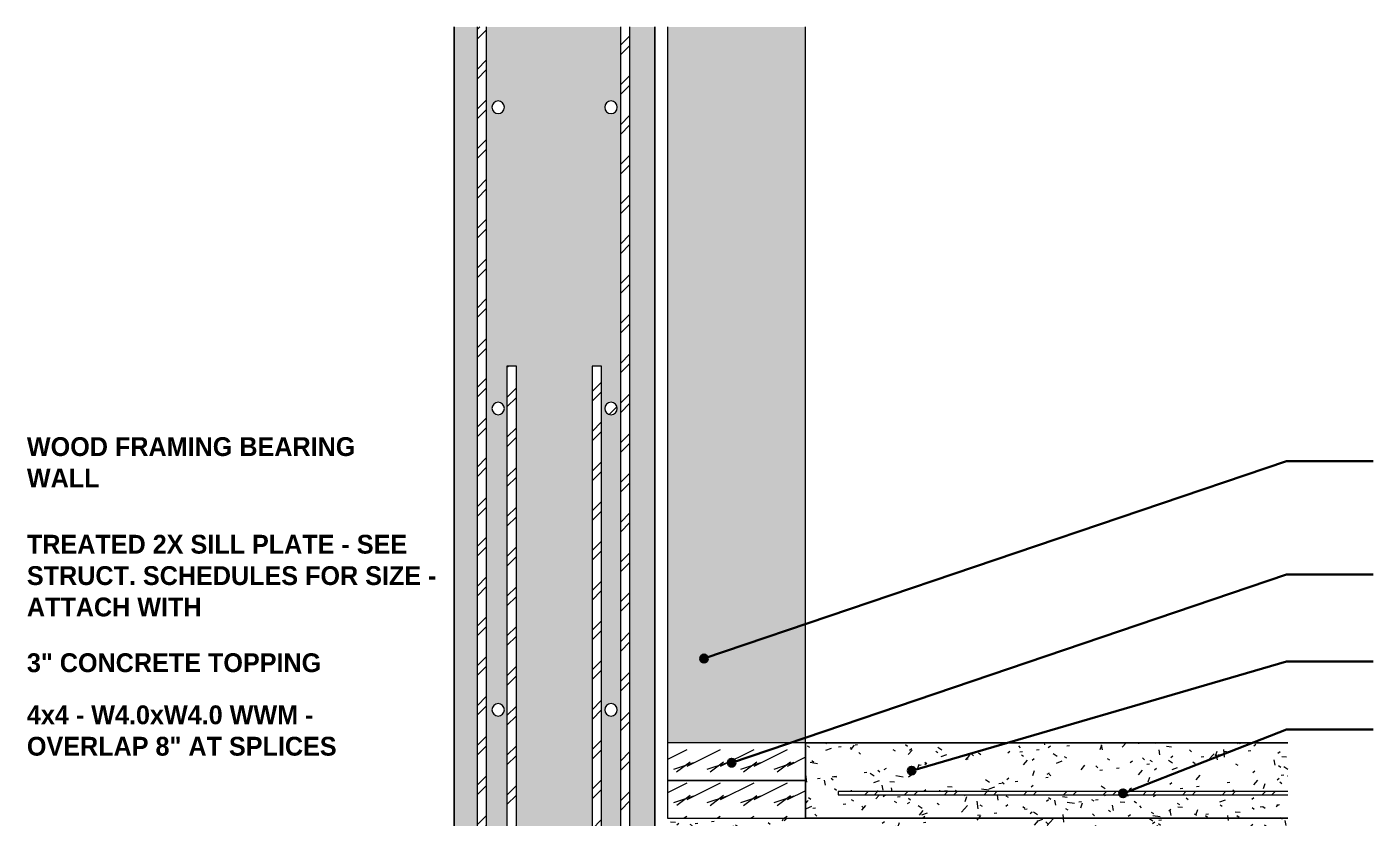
# Model space of a CAD drawing. Header units: inches. Extents: x 16427 to 16619, y -152 to -15.
# Drawn here: x 16534.6 to 16588.3, y -46.1 to -14.6 of the extents above; entities that cross this region are included whole.
import ezdxf

# ---------------------------------------------------------------- set-up
doc = ezdxf.new("R2010")
doc.units = ezdxf.units.IN
doc.header["$MEASUREMENT"] = 0
for name, color, linetype, lineweight in [('A-ANNO-IDEN', 131, 'Continuous', 30), ('A-WALL', 113, 'Continuous', 18), ('A-WALL-PATT', 111, 'Continuous', 18)]:
    doc.layers.add(name, color=color, linetype=linetype, lineweight=lineweight)
doc.styles.add('Century Gothic_B', font='', dxfattribs={"height": 0.75})
doc.styles.get('Century Gothic_B').set_extended_font_data('Century Gothic', bold=True)
pattern_1 = [(50, (2079.869, -114.959), (2.29529108, -0.20022947), [0.24, -2.64]), (355, (2079.869, -114.959), (-0.44391855, 2.40684884), [0.192, -2.112]), (100.451, (2080.061, -114.976), (1.85147686, 2.206452), [0.204, -2.244]), (46.184, (2079.869, -114.319), (3.41498314, -0.5298822), [0.36, -3.96]), (96.636, (2080.154, -114.363), (2.9907744, 3.1175039), [0.306, -3.365]), (351.184, (2079.869, -114.319), (2.9911175, 3.1174062), [0.288, -3.168]), (21, (2080.189, -114.479), (1.91043364, -1.28790384), [0.24, -2.64]), (326, (2080.189, -114.479), (0.77860356, 2.3202934), [0.192, -2.112]), (71.451, (2080.349, -114.586), (2.6890473, 1.0321926), [0.204, -2.244]), (37.5, (2079.869, -114.959), (0.038893785, 1.064692103), [0.106, -1.981, 0.106, -2.038, -2.12]), (37.5, (2079.869, -114.959), (0.038893785, 1.064692103), [-4.23, 0.106, -2.014]), (7.5, (2079.869, -114.959), (0.84152303, 1.26163425), [0.106, -1.117, 0.106, -1.933, -0.808]), (7.5, (2079.869, -114.959), (0.84152303, 1.26163425), [-3.261, 0.106, -0.702]), (327.5, (2079.156, -114.959), (1.707841713, -0.07187965), [0.106, -0.694, 0.106, -2.39, -3.312]), (327.5, (2079.156, -114.959), (1.707841713, -0.07187965), [-3.296, 0.106, -3.206]), (317.5, (2078.836, -114.959), (1.86586297, 0.32069512), [0.106, -0.934, 0.106, -1.552, -2.352]), (317.5, (2078.836, -114.959), (1.86586297, 0.32069512), [-2.698, 0.106, -2.246])]
pattern_2 = [(216.87, (2080.402, -113.626), (3.998595239, 2.665207143), [0.666, -5.998]), (206.565, (2081.202, -114.026), (-1.332697705, -1.332695324), [1.49, -1.49]), (198.435, (2081.202, -114.693), (-2.66548265, -1.332269959), [0.843, -3.372])]
pattern_3 = [(45, (2079.869, -114.959), (-0.791959595, 0.791959595), []), (45, (2079.869, -113.759), (-0.791959595, 0.791959595), [])]

# ---------------------------------------------------------------- blocks, each defined once
blk = doc.blocks.new('Generic Models 274 - Generic Models 1-1963610-DETAIL - HOLLOWCORE SLAB - RC WAL CONNECTION SIDE')
at = {"layer": 'A-WALL-PATT', "lineweight": 9}
h = blk.add_hatch(dxfattribs=at)
h.set_pattern_fill('FP_6', color=8, style=0, pattern_type=2)
h.set_pattern_definition(pattern_1)
h.paths.add_polyline_path([(16532.015, -46.125), (16550.747, -46.125), (16550.747, -45.196), (16532.817, -45.196), (16532.817, -45.071), (16550.747, -45.071), (16550.747, -43.125), (16531.518, -43.125), (16531.518, -46.125), (16531.967, -46.125)], flags=0)
at = {"layer": 'A-WALL', "lineweight": 9}
for p, q in [((16531.518, -43.125), (16550.747, -43.125)), ((16531.518, -46.125), (16531.518, -43.125)), ((16531.518, -43.125), (16531.518, -46.125)), ((16550.747, -43.125), (16531.518, -43.125)), ((16550.747, -46.125), (16531.518, -46.125)), ((16531.518, -46.125), (16550.747, -46.125))]:
    blk.add_line(p, q, dxfattribs=at)
blk = doc.blocks.new('Generic Models 275 - Generic Models 1-1963621-DETAIL - HOLLOWCORE SLAB - RC WAL CONNECTION SIDE')
at = {"layer": 'A-WALL-PATT', "lineweight": 9}
h = blk.add_hatch(dxfattribs=at)
h.set_pattern_fill('FP_7', color=8, style=0, pattern_type=2)
h.set_pattern_definition(pattern_2)
h.paths.add_polyline_path([(16531.518, -46.125), (16531.518, -44.625), (16526.018, -44.625), (16526.018, -46.125)], flags=0)
at = {"layer": 'A-WALL', "lineweight": 9}
for p, q in [((16531.518, -44.625), (16526.018, -44.625)), ((16526.018, -44.625), (16526.018, -46.125)), ((16531.518, -46.125), (16531.518, -44.625)), ((16526.018, -46.125), (16531.518, -46.125))]:
    blk.add_line(p, q, dxfattribs=at)
blk = doc.blocks.new('Generic Models 276 - Generic Models 1-1963635-DETAIL - HOLLOWCORE SLAB - RC WAL CONNECTION SIDE')
at = {"layer": 'A-WALL', "lineweight": 9}
blk.add_hatch(color=256, dxfattribs=at).paths.add_polyline_path([(16526.018, -43.125), (16531.518, -43.125), (16531.518, -14.615), (16526.018, -14.615), (16526.018, -42.75)], flags=0)
for p, q in [((16526.018, -14.615), (16526.018, -43.125)), ((16531.518, -43.125), (16531.518, -14.615))]:
    blk.add_line(p, q, dxfattribs=at)
blk = doc.blocks.new('Generic Models 277 - Generic Models 1-1963648-DETAIL - HOLLOWCORE SLAB - RC WAL CONNECTION SIDE')
at = {"layer": 'A-WALL-PATT', "lineweight": 9}
h = blk.add_hatch(dxfattribs=at)
h.set_pattern_fill('FP_8', color=8, style=0, pattern_type=2)
h.set_pattern_definition(pattern_3)
h.paths.add_polyline_path([(16532.817, -45.196), (16550.747, -45.196), (16550.747, -45.071), (16532.817, -45.071)], flags=0)
at = {"layer": 'A-WALL', "lineweight": 9}
for p, q in [((16550.747, -45.071), (16532.817, -45.071)), ((16532.817, -45.071), (16532.817, -45.196)), ((16532.817, -45.196), (16550.747, -45.196))]:
    blk.add_line(p, q, dxfattribs=at)
blk = doc.blocks.new('Generic Models 285 - Generic Models 1-1963764-DETAIL - HOLLOWCORE SLAB - RC WAL CONNECTION SIDE')
at = {"layer": 'A-WALL-PATT', "lineweight": 9}
h = blk.add_hatch(dxfattribs=at)
h.set_pattern_fill('FP_7', color=8, style=0, pattern_type=2)
h.set_pattern_definition(pattern_2)
h.paths.add_polyline_path([(16531.518, -44.625), (16531.518, -43.125), (16526.018, -43.125), (16526.018, -44.625)], flags=0)
at = {"layer": 'A-WALL', "lineweight": 9}
for p, q in [((16531.518, -43.125), (16526.018, -43.125)), ((16526.018, -43.125), (16526.018, -44.625)), ((16531.518, -44.625), (16531.518, -43.125)), ((16526.018, -44.625), (16531.518, -44.625))]:
    blk.add_line(p, q, dxfattribs=at)
blk = doc.blocks.new('Dowel19 - Dowel-1964209-DETAIL - HOLLOWCORE SLAB - RC WAL CONNECTION SIDE')
at = {"layer": 'A-WALL-PATT', "lineweight": 9}
h = blk.add_hatch(dxfattribs=at)
h.set_pattern_fill('FP_6', color=8, style=0, pattern_type=2)
h.set_pattern_definition(pattern_1)
h.paths.add_polyline_path([(16526.018, -58.125), (16550.747, -58.125), (16550.747, -55.875), (16526.018, -55.875), (16526.018, -56.818)], flags=0)
h.paths.add_polyline_path([(16526.018, -48.375), (16550.747, -48.375), (16550.747, -46.125), (16526.018, -46.125), (16526.018, -47.44)], flags=0)
blk = doc.blocks.new('Generic Models 278 - Generic Models 1-1977748-DETAIL - HOLLOWCORE SLAB - RC WAL CONNECTION SIDE')
at = {"layer": 'A-WALL-PATT', "lineweight": 9}
h = blk.add_hatch(dxfattribs=at)
h.set_pattern_fill('FP_8', color=8, style=0, pattern_type=2)
h.set_pattern_definition(pattern_3)
h.paths.add_polyline_path([(16518.427, -58.625), (16518.802, -58.625), (16518.802, -14.615), (16518.427, -14.615), (16518.427, -52.129)], flags=0)
at = {"layer": 'A-WALL', "lineweight": 9}
for p, q in [((16518.427, -14.615), (16518.427, -58.625)), ((16518.802, -58.625), (16518.802, -14.615)), ((16518.427, -58.625), (16518.802, -58.625))]:
    blk.add_line(p, q, dxfattribs=at)
blk = doc.blocks.new('Generic Models 279 - Generic Models 1-1977760-DETAIL - HOLLOWCORE SLAB - RC WAL CONNECTION SIDE')
at = {"layer": 'A-WALL-PATT', "lineweight": 9}
h = blk.add_hatch(dxfattribs=at)
h.set_pattern_fill('FP_8', color=8, style=0, pattern_type=2)
h.set_pattern_definition(pattern_3)
h.paths.add_polyline_path([(16519.268, -42.064), (16519.393, -42.031), (16519.484, -41.939), (16519.518, -41.814), (16519.484, -41.689), (16519.393, -41.598), (16519.268, -41.564), (16519.143, -41.598), (16519.051, -41.689), (16519.018, -41.814), (16519.051, -41.939), (16519.143, -42.031)], flags=0)
at = {"layer": 'A-WALL', "lineweight": 9}
for start, end in [(0, 180), (180, 0)]:
    blk.add_arc((16519.268, -41.814), 0.25, start, end, dxfattribs=at)
blk = doc.blocks.new('Generic Models 281 - Generic Models 1-1977780-DETAIL - HOLLOWCORE SLAB - RC WAL CONNECTION SIDE')
at = {"layer": 'A-WALL', "lineweight": 9}
for start, end in [(0, 180), (180, 0)]:
    blk.add_arc((16519.268, -29.814), 0.25, start, end, dxfattribs=at)
blk = doc.blocks.new('Generic Models 282 - Generic Models 1-1977790-DETAIL - HOLLOWCORE SLAB - RC WAL CONNECTION SIDE')
at = {"layer": 'A-WALL-PATT', "lineweight": 9}
h = blk.add_hatch(dxfattribs=at)
h.set_pattern_fill('FP_8', color=8, style=0, pattern_type=2)
h.set_pattern_definition(pattern_3)
h.paths.add_polyline_path([(16519.268, -18.064), (16519.393, -18.031), (16519.484, -17.939), (16519.518, -17.814), (16519.484, -17.689), (16519.393, -17.598), (16519.268, -17.564), (16519.143, -17.598), (16519.051, -17.689), (16519.018, -17.814), (16519.051, -17.939), (16519.143, -18.031), (16519.187, -18.043)], flags=0)
at = {"layer": 'A-WALL', "lineweight": 9}
for start, end in [(0, 180), (180, 0)]:
    blk.add_arc((16519.268, -17.814), 0.25, start, end, dxfattribs=at)
blk = doc.blocks.new('Generic Models 286 - Generic Models 1-1977822-DETAIL - HOLLOWCORE SLAB - RC WAL CONNECTION SIDE')
at = {"layer": 'A-WALL-PATT', "lineweight": 9}
h = blk.add_hatch(dxfattribs=at)
h.set_pattern_fill('FP_6', color=8, style=0, pattern_type=2)
h.set_pattern_definition(pattern_1)
h.paths.add_polyline_path([(16521.217, -89.642), (16528.068, -89.642), (16528.068, -60.141), (16528.049, -60.094), (16528.002, -60.074), (16527.207, -60.074), (16527.159, -60.198), (16527.427, -60.198), (16527.56, -60.216), (16527.685, -60.267), (16527.792, -60.349), (16527.873, -60.456), (16527.925, -60.58), (16527.943, -60.714), (16527.943, -69.625), (16527.493, -69.625), (16527.493, -60.714), (16527.474, -60.667), (16527.427, -60.647), (16526.982, -60.647), (16525.611, -64.131), (16525.145, -63.948), (16526.444, -60.647), (16525.127, -60.647), (16525.199, -60.719), (16525.232, -60.844), (16525.199, -60.969), (16525.107, -61.06), (16524.982, -61.094), (16524.857, -61.06), (16524.766, -60.969), (16524.732, -60.844), (16524.766, -60.719), (16524.837, -60.647), (16523.393, -60.647), (16523.393, -88.125), (16523.018, -88.125), (16523.018, -60.647), (16519.996, -60.647), (16519.996, -88.125), (16519.621, -88.125), (16519.621, -60.647), (16519.467, -60.647), (16519.467, -69.625), (16519.018, -69.625), (16519.018, -60.654), (16518.986, -60.667), (16518.967, -60.714), (16518.967, -89.642), (16519.996, -89.642)], flags=0)
h.paths.add_polyline_path([(16529.518, -89.642), (16529.518, -58.625), (16527.778, -58.625), (16527.384, -59.625), (16528.002, -59.625), (16528.135, -59.643), (16528.26, -59.694), (16528.367, -59.776), (16528.449, -59.883), (16528.5, -60.008), (16528.518, -60.141), (16528.518, -89.642), (16529.456, -89.642)], flags=0)
h.paths.add_polyline_path([(16517.64, -89.642), (16518.518, -89.642), (16518.518, -60.714), (16518.535, -60.58), (16518.587, -60.456), (16518.669, -60.349), (16518.776, -60.267), (16518.9, -60.216), (16519.018, -60.198), (16519.018, -60.141), (16519.035, -60.008), (16519.087, -59.883), (16519.169, -59.776), (16519.276, -59.694), (16519.4, -59.643), (16519.533, -59.625), (16519.621, -59.625), (16519.621, -28.125), (16519.996, -28.125), (16519.996, -59.625), (16523.018, -59.625), (16523.018, -28.125), (16523.393, -28.125), (16523.393, -59.625), (16526.847, -59.625), (16527.24, -58.625), (16525.518, -58.625), (16525.518, -14.615), (16524.518, -14.615), (16524.518, -58.625), (16524.143, -58.625), (16524.143, -14.615), (16518.802, -14.615), (16518.802, -58.625), (16518.427, -58.625), (16518.427, -14.615), (16517.518, -14.615), (16517.518, -89.642)], flags=0)
h.paths.add_polyline_path([(16527.568, -82.521), (16527.443, -82.488), (16527.352, -82.396), (16527.318, -82.271), (16527.352, -82.146), (16527.443, -82.055), (16527.568, -82.021), (16527.693, -82.055), (16527.785, -82.146), (16527.818, -82.271), (16527.785, -82.396), (16527.693, -82.488)], flags=0)
h.paths.add_polyline_path([(16519.217, -82.521), (16519.092, -82.488), (16519, -82.396), (16518.967, -82.271), (16519, -82.146), (16519.092, -82.055), (16519.217, -82.021), (16519.342, -82.055), (16519.433, -82.146), (16519.467, -82.271), (16519.433, -82.396), (16519.342, -82.488)], flags=0)
h.paths.add_polyline_path([(16521.467, -82.521), (16521.342, -82.488), (16521.25, -82.396), (16521.217, -82.271), (16521.25, -82.146), (16521.342, -82.055), (16521.467, -82.021), (16521.592, -82.055), (16521.683, -82.146), (16521.717, -82.271), (16521.683, -82.396), (16521.592, -82.488)], flags=0)
h.paths.add_polyline_path([(16527.568, -70.521), (16527.443, -70.488), (16527.352, -70.396), (16527.318, -70.271), (16527.352, -70.146), (16527.443, -70.055), (16527.568, -70.021), (16527.693, -70.055), (16527.785, -70.146), (16527.818, -70.271), (16527.785, -70.396), (16527.693, -70.488)], flags=0)
h.paths.add_polyline_path([(16521.467, -70.521), (16521.342, -70.488), (16521.25, -70.396), (16521.217, -70.271), (16521.25, -70.146), (16521.342, -70.055), (16521.467, -70.021), (16521.592, -70.055), (16521.683, -70.146), (16521.717, -70.271), (16521.683, -70.396), (16521.592, -70.488)], flags=0)
h.paths.add_polyline_path([(16519.217, -70.521), (16519.092, -70.488), (16519, -70.396), (16518.967, -70.271), (16519, -70.146), (16519.092, -70.055), (16519.217, -70.021), (16519.342, -70.055), (16519.433, -70.146), (16519.467, -70.271), (16519.433, -70.396), (16519.342, -70.488)], flags=0)
h.paths.add_polyline_path([(16527.183, -61.211), (16527.058, -61.177), (16526.966, -61.086), (16526.933, -60.961), (16526.966, -60.836), (16527.058, -60.744), (16527.183, -60.711), (16527.308, -60.744), (16527.399, -60.836), (16527.433, -60.961), (16527.399, -61.086), (16527.308, -61.177)], flags=0)
h.paths.add_polyline_path([(16521.781, -61.211), (16521.656, -61.177), (16521.564, -61.086), (16521.531, -60.961), (16521.564, -60.836), (16521.656, -60.744), (16521.781, -60.711), (16521.906, -60.744), (16521.997, -60.836), (16522.031, -60.961), (16521.997, -61.086), (16521.906, -61.177)], flags=0)
h.paths.add_polyline_path([(16525.603, -60.198), (16526.621, -60.198), (16526.67, -60.074), (16523.393, -60.074), (16523.393, -60.198), (16525.58, -60.198)], flags=0)
h.paths.add_polyline_path([(16519.621, -60.198), (16519.621, -60.074), (16519.533, -60.074), (16519.486, -60.094), (16519.467, -60.141), (16519.467, -60.198), (16519.486, -60.198)], flags=0)
h.paths.add_polyline_path([(16522.664, -60.198), (16523.018, -60.198), (16523.018, -60.074), (16519.996, -60.074), (16519.996, -60.198)], flags=0)
h.paths.add_polyline_path([(16519.268, -54.064), (16519.143, -54.031), (16519.051, -53.939), (16519.018, -53.814), (16519.051, -53.689), (16519.143, -53.598), (16519.268, -53.564), (16519.393, -53.598), (16519.484, -53.689), (16519.518, -53.814), (16519.484, -53.939), (16519.393, -54.031), (16519.276, -54.062)], flags=0)
h.paths.add_polyline_path([(16523.768, -54.064), (16523.643, -54.031), (16523.551, -53.939), (16523.518, -53.814), (16523.551, -53.689), (16523.643, -53.598), (16523.768, -53.564), (16523.893, -53.598), (16523.984, -53.689), (16524.018, -53.814), (16523.984, -53.939), (16523.893, -54.031)], flags=0)
h.paths.add_polyline_path([(16519.268, -42.064), (16519.143, -42.031), (16519.051, -41.939), (16519.018, -41.814), (16519.051, -41.689), (16519.143, -41.598), (16519.268, -41.564), (16519.393, -41.598), (16519.484, -41.689), (16519.518, -41.814), (16519.484, -41.939), (16519.393, -42.031)], flags=0)
h.paths.add_polyline_path([(16523.768, -42.064), (16523.643, -42.031), (16523.551, -41.939), (16523.518, -41.814), (16523.551, -41.689), (16523.643, -41.598), (16523.768, -41.564), (16523.893, -41.598), (16523.984, -41.689), (16524.018, -41.814), (16523.984, -41.939), (16523.893, -42.031)], flags=0)
h.paths.add_polyline_path([(16519.268, -30.064), (16519.143, -30.031), (16519.051, -29.939), (16519.018, -29.814), (16519.051, -29.689), (16519.143, -29.598), (16519.268, -29.564), (16519.393, -29.598), (16519.484, -29.689), (16519.518, -29.814), (16519.484, -29.939), (16519.393, -30.031)], flags=0)
h.paths.add_polyline_path([(16523.768, -30.064), (16523.643, -30.031), (16523.551, -29.939), (16523.518, -29.814), (16523.551, -29.689), (16523.643, -29.598), (16523.768, -29.564), (16523.893, -29.598), (16523.984, -29.689), (16524.018, -29.814), (16523.984, -29.939), (16523.893, -30.031)], flags=0)
h.paths.add_polyline_path([(16523.768, -18.064), (16523.643, -18.031), (16523.551, -17.939), (16523.518, -17.814), (16523.551, -17.689), (16523.643, -17.598), (16523.768, -17.564), (16523.893, -17.598), (16523.984, -17.689), (16524.018, -17.814), (16523.984, -17.939), (16523.893, -18.031)], flags=0)
h.paths.add_polyline_path([(16519.268, -18.064), (16519.143, -18.031), (16519.051, -17.939), (16519.018, -17.814), (16519.051, -17.689), (16519.143, -17.598), (16519.268, -17.564), (16519.393, -17.598), (16519.484, -17.689), (16519.518, -17.814), (16519.484, -17.939), (16519.393, -18.031)], flags=0)
at = {"layer": 'A-WALL', "lineweight": 9}
for p, q in [((16517.518, -89.642), (16517.518, -14.615)), ((16517.518, -14.615), (16517.518, -89.642)), ((16525.518, -14.615), (16525.518, -58.625)), ((16525.518, -58.625), (16525.518, -14.615)), ((16525.518, -58.625), (16526.288, -58.625)), ((16526.288, -58.625), (16525.518, -58.625)), ((16526.288, -58.625), (16527.24, -58.625)), ((16527.24, -58.625), (16526.288, -58.625)), ((16527.778, -58.625), (16528.748, -58.625)), ((16528.748, -58.625), (16527.778, -58.625)), ((16528.748, -58.625), (16529.518, -58.625)), ((16529.518, -58.625), (16528.748, -58.625)), ((16529.518, -58.625), (16529.518, -89.642)), ((16529.518, -89.642), (16529.518, -58.625))]:
    blk.add_line(p, q, dxfattribs=at)
blk = doc.blocks.new('Generic Models 287 - Generic Models 1-1977837-DETAIL - HOLLOWCORE SLAB - RC WAL CONNECTION SIDE')
at = {"layer": 'A-WALL-PATT', "lineweight": 9}
h = blk.add_hatch(dxfattribs=at)
h.set_pattern_fill('FP_8', color=8, style=0, pattern_type=2)
h.set_pattern_definition(pattern_3)
h.paths.add_polyline_path([(16524.518, -58.625), (16524.518, -14.615), (16524.143, -14.615), (16524.143, -58.625)], flags=0)
at = {"layer": 'A-WALL', "lineweight": 9}
for p, q in [((16524.143, -14.615), (16524.143, -58.625)), ((16524.518, -58.625), (16524.518, -14.615)), ((16524.143, -58.625), (16524.518, -58.625))]:
    blk.add_line(p, q, dxfattribs=at)
blk = doc.blocks.new('Generic Models 288 - Generic Models 1-1977849-DETAIL - HOLLOWCORE SLAB - RC WAL CONNECTION SIDE')
at = {"layer": 'A-WALL-PATT', "lineweight": 9}
h = blk.add_hatch(dxfattribs=at)
h.set_pattern_fill('FP_8', color=8, style=0, pattern_type=2)
h.set_pattern_definition(pattern_3)
h.paths.add_polyline_path([(16523.768, -42.064), (16523.893, -42.031), (16523.984, -41.939), (16524.018, -41.814), (16523.984, -41.689), (16523.893, -41.598), (16523.768, -41.564), (16523.643, -41.598), (16523.551, -41.689), (16523.518, -41.814), (16523.551, -41.939), (16523.643, -42.031)], flags=0)
at = {"layer": 'A-WALL', "lineweight": 9}
for start, end in [(0, 180), (180, 0)]:
    blk.add_arc((16523.768, -41.814), 0.25, start, end, dxfattribs=at)
blk = doc.blocks.new('Generic Models 290 - Generic Models 1-1977869-DETAIL - HOLLOWCORE SLAB - RC WAL CONNECTION SIDE')
at = {"layer": 'A-WALL-PATT', "lineweight": 9}
h = blk.add_hatch(dxfattribs=at)
h.set_pattern_fill('FP_8', color=8, style=0, pattern_type=2)
h.set_pattern_definition(pattern_3)
h.paths.add_polyline_path([(16523.768, -30.064), (16523.893, -30.031), (16523.984, -29.939), (16524.018, -29.814), (16523.984, -29.689), (16523.893, -29.598), (16523.768, -29.564), (16523.643, -29.598), (16523.551, -29.689), (16523.518, -29.814), (16523.551, -29.939), (16523.643, -30.031)], flags=0)
at = {"layer": 'A-WALL', "lineweight": 9}
for start, end in [(0, 180), (180, 0)]:
    blk.add_arc((16523.768, -29.814), 0.25, start, end, dxfattribs=at)
blk = doc.blocks.new('Generic Models 291 - Generic Models 1-1977879-DETAIL - HOLLOWCORE SLAB - RC WAL CONNECTION SIDE')
at = {"layer": 'A-WALL', "lineweight": 9}
for start, end in [(0, 180), (180, 0)]:
    blk.add_arc((16523.768, -17.814), 0.25, start, end, dxfattribs=at)
blk = doc.blocks.new('Generic Models 295 - Generic Models 1-1977933-DETAIL - HOLLOWCORE SLAB - RC WAL CONNECTION SIDE')
at = {"layer": 'A-WALL-PATT', "lineweight": 9}
h = blk.add_hatch(dxfattribs=at)
h.set_pattern_fill('FP_8', color=8, style=0, pattern_type=2)
h.set_pattern_definition(pattern_3)
h.paths.add_polyline_path([(16519.621, -88.125), (16519.996, -88.125), (16519.996, -28.125), (16519.621, -28.125), (16519.621, -81.844)], flags=0)
at = {"layer": 'A-WALL', "lineweight": 9}
for p, q in [((16519.996, -28.125), (16519.621, -28.125)), ((16519.621, -28.125), (16519.621, -88.125)), ((16519.996, -88.125), (16519.996, -28.125)), ((16519.621, -88.125), (16519.996, -88.125))]:
    blk.add_line(p, q, dxfattribs=at)
blk = doc.blocks.new('Generic Models 296 - Generic Models 1-1977947-DETAIL - HOLLOWCORE SLAB - RC WAL CONNECTION SIDE')
at = {"layer": 'A-WALL-PATT', "lineweight": 9}
h = blk.add_hatch(dxfattribs=at)
h.set_pattern_fill('FP_8', color=8, style=0, pattern_type=2)
h.set_pattern_definition(pattern_3)
h.paths.add_polyline_path([(16523.393, -88.125), (16523.393, -28.125), (16523.018, -28.125), (16523.018, -88.125)], flags=0)
at = {"layer": 'A-WALL', "lineweight": 9}
for p, q in [((16523.393, -28.125), (16523.018, -28.125)), ((16523.018, -28.125), (16523.018, -88.125)), ((16523.393, -88.125), (16523.393, -28.125)), ((16523.018, -88.125), (16523.393, -88.125))]:
    blk.add_line(p, q, dxfattribs=at)

msp = doc.modelspace()

# ---------------------------------------------------------------- hatches: boundary and pattern name
at = {"layer": 'A-ANNO-IDEN'}
h = msp.add_hatch(color=256, dxfattribs=at)
edge = h.paths.add_edge_path(flags=0)
edge.add_arc((16561.634, -39.773), 0.156, 0, 360)
h = msp.add_hatch(color=256, dxfattribs=at)
edge = h.paths.add_edge_path(flags=0)
edge.add_arc((16562.738, -43.922), 0.156, 0, 360)
h = msp.add_hatch(color=256, dxfattribs=at)
edge = h.paths.add_edge_path(flags=0)
edge.add_arc((16569.912, -44.24), 0.156, 0, 360)
h = msp.add_hatch(color=256, dxfattribs=at)
edge = h.paths.add_edge_path(flags=0)
edge.add_arc((16578.337, -45.141), 0.156, 0, 360)

# ---------------------------------------------------------------- linework, layer by layer
for p, q in [((16561.634, -39.773), (16584.847, -31.914)), ((16584.847, -31.914), (16588.304, -31.914)), ((16562.738, -43.922), (16584.847, -36.427)), ((16584.847, -36.427), (16588.304, -36.427)), ((16569.912, -44.24), (16584.847, -39.895)), ((16584.847, -39.895), (16588.304, -39.895)), ((16578.337, -45.141), (16584.847, -42.598)), ((16584.847, -42.598), (16588.304, -42.598))]:
    msp.add_line(p, q, dxfattribs=at)
for centre in [(16561.634, -39.773), (16562.738, -43.922), (16569.912, -44.24), (16578.337, -45.141)]:
    msp.add_circle(centre, 0.156, dxfattribs=at)

# ---------------------------------------------------------------- block references
at = {"layer": 'A-WALL', "lineweight": 9}
for name in ['Generic Models 286 - Generic Models 1-1977822-DETAIL - HOLLOWCORE SLAB - RC WAL CONNECTION SIDE', 'Generic Models 278 - Generic Models 1-1977748-DETAIL - HOLLOWCORE SLAB - RC WAL CONNECTION SIDE', 'Generic Models 287 - Generic Models 1-1977837-DETAIL - HOLLOWCORE SLAB - RC WAL CONNECTION SIDE', 'Generic Models 276 - Generic Models 1-1963635-DETAIL - HOLLOWCORE SLAB - RC WAL CONNECTION SIDE', 'Generic Models 282 - Generic Models 1-1977790-DETAIL - HOLLOWCORE SLAB - RC WAL CONNECTION SIDE', 'Generic Models 291 - Generic Models 1-1977879-DETAIL - HOLLOWCORE SLAB - RC WAL CONNECTION SIDE', 'Generic Models 295 - Generic Models 1-1977933-DETAIL - HOLLOWCORE SLAB - RC WAL CONNECTION SIDE', 'Generic Models 296 - Generic Models 1-1977947-DETAIL - HOLLOWCORE SLAB - RC WAL CONNECTION SIDE', 'Generic Models 281 - Generic Models 1-1977780-DETAIL - HOLLOWCORE SLAB - RC WAL CONNECTION SIDE', 'Generic Models 290 - Generic Models 1-1977869-DETAIL - HOLLOWCORE SLAB - RC WAL CONNECTION SIDE', 'Generic Models 279 - Generic Models 1-1977760-DETAIL - HOLLOWCORE SLAB - RC WAL CONNECTION SIDE', 'Generic Models 288 - Generic Models 1-1977849-DETAIL - HOLLOWCORE SLAB - RC WAL CONNECTION SIDE', 'Generic Models 285 - Generic Models 1-1963764-DETAIL - HOLLOWCORE SLAB - RC WAL CONNECTION SIDE', 'Generic Models 274 - Generic Models 1-1963610-DETAIL - HOLLOWCORE SLAB - RC WAL CONNECTION SIDE', 'Generic Models 275 - Generic Models 1-1963621-DETAIL - HOLLOWCORE SLAB - RC WAL CONNECTION SIDE', 'Generic Models 277 - Generic Models 1-1963648-DETAIL - HOLLOWCORE SLAB - RC WAL CONNECTION SIDE', 'Dowel19 - Dowel-1964209-DETAIL - HOLLOWCORE SLAB - RC WAL CONNECTION SIDE']:
    msp.add_blockref(name, (34.161, 0), dxfattribs=at)

# ---------------------------------------------------------------- texts
at = {"layer": 'A-ANNO-IDEN', "lineweight": 9, "char_height": 0.75, "attachment_point": 1, "style": 'Century Gothic_B'}
for s, insert, width in [('WOOD FRAMING BEARING', (16534.646, -30.955), 16.38725), ('WALL', (16534.646, -32.205), 3.232), ('TREATED 2X SILL PLATE - SEE', (16534.646, -34.843), 16.6145), ('STRUCT. SCHEDULES FOR SIZE -', (16534.646, -36.093), 18.382), ('ATTACH WITH', (16534.646, -37.343), 8.15575), ('3" CONCRETE TOPPING', (16534.646, -39.562), 14.0895), ('4x4 - W4.0xW4.0 WWM -', (16534.646, -41.639), 14.847), ('OVERLAP 8" AT SPLICES', (16534.646, -42.889), 14.11475)]:
    msp.add_mtext(s, dxfattribs=dict(at, insert=insert, width=width))

doc.saveas('drawing.dxf')
